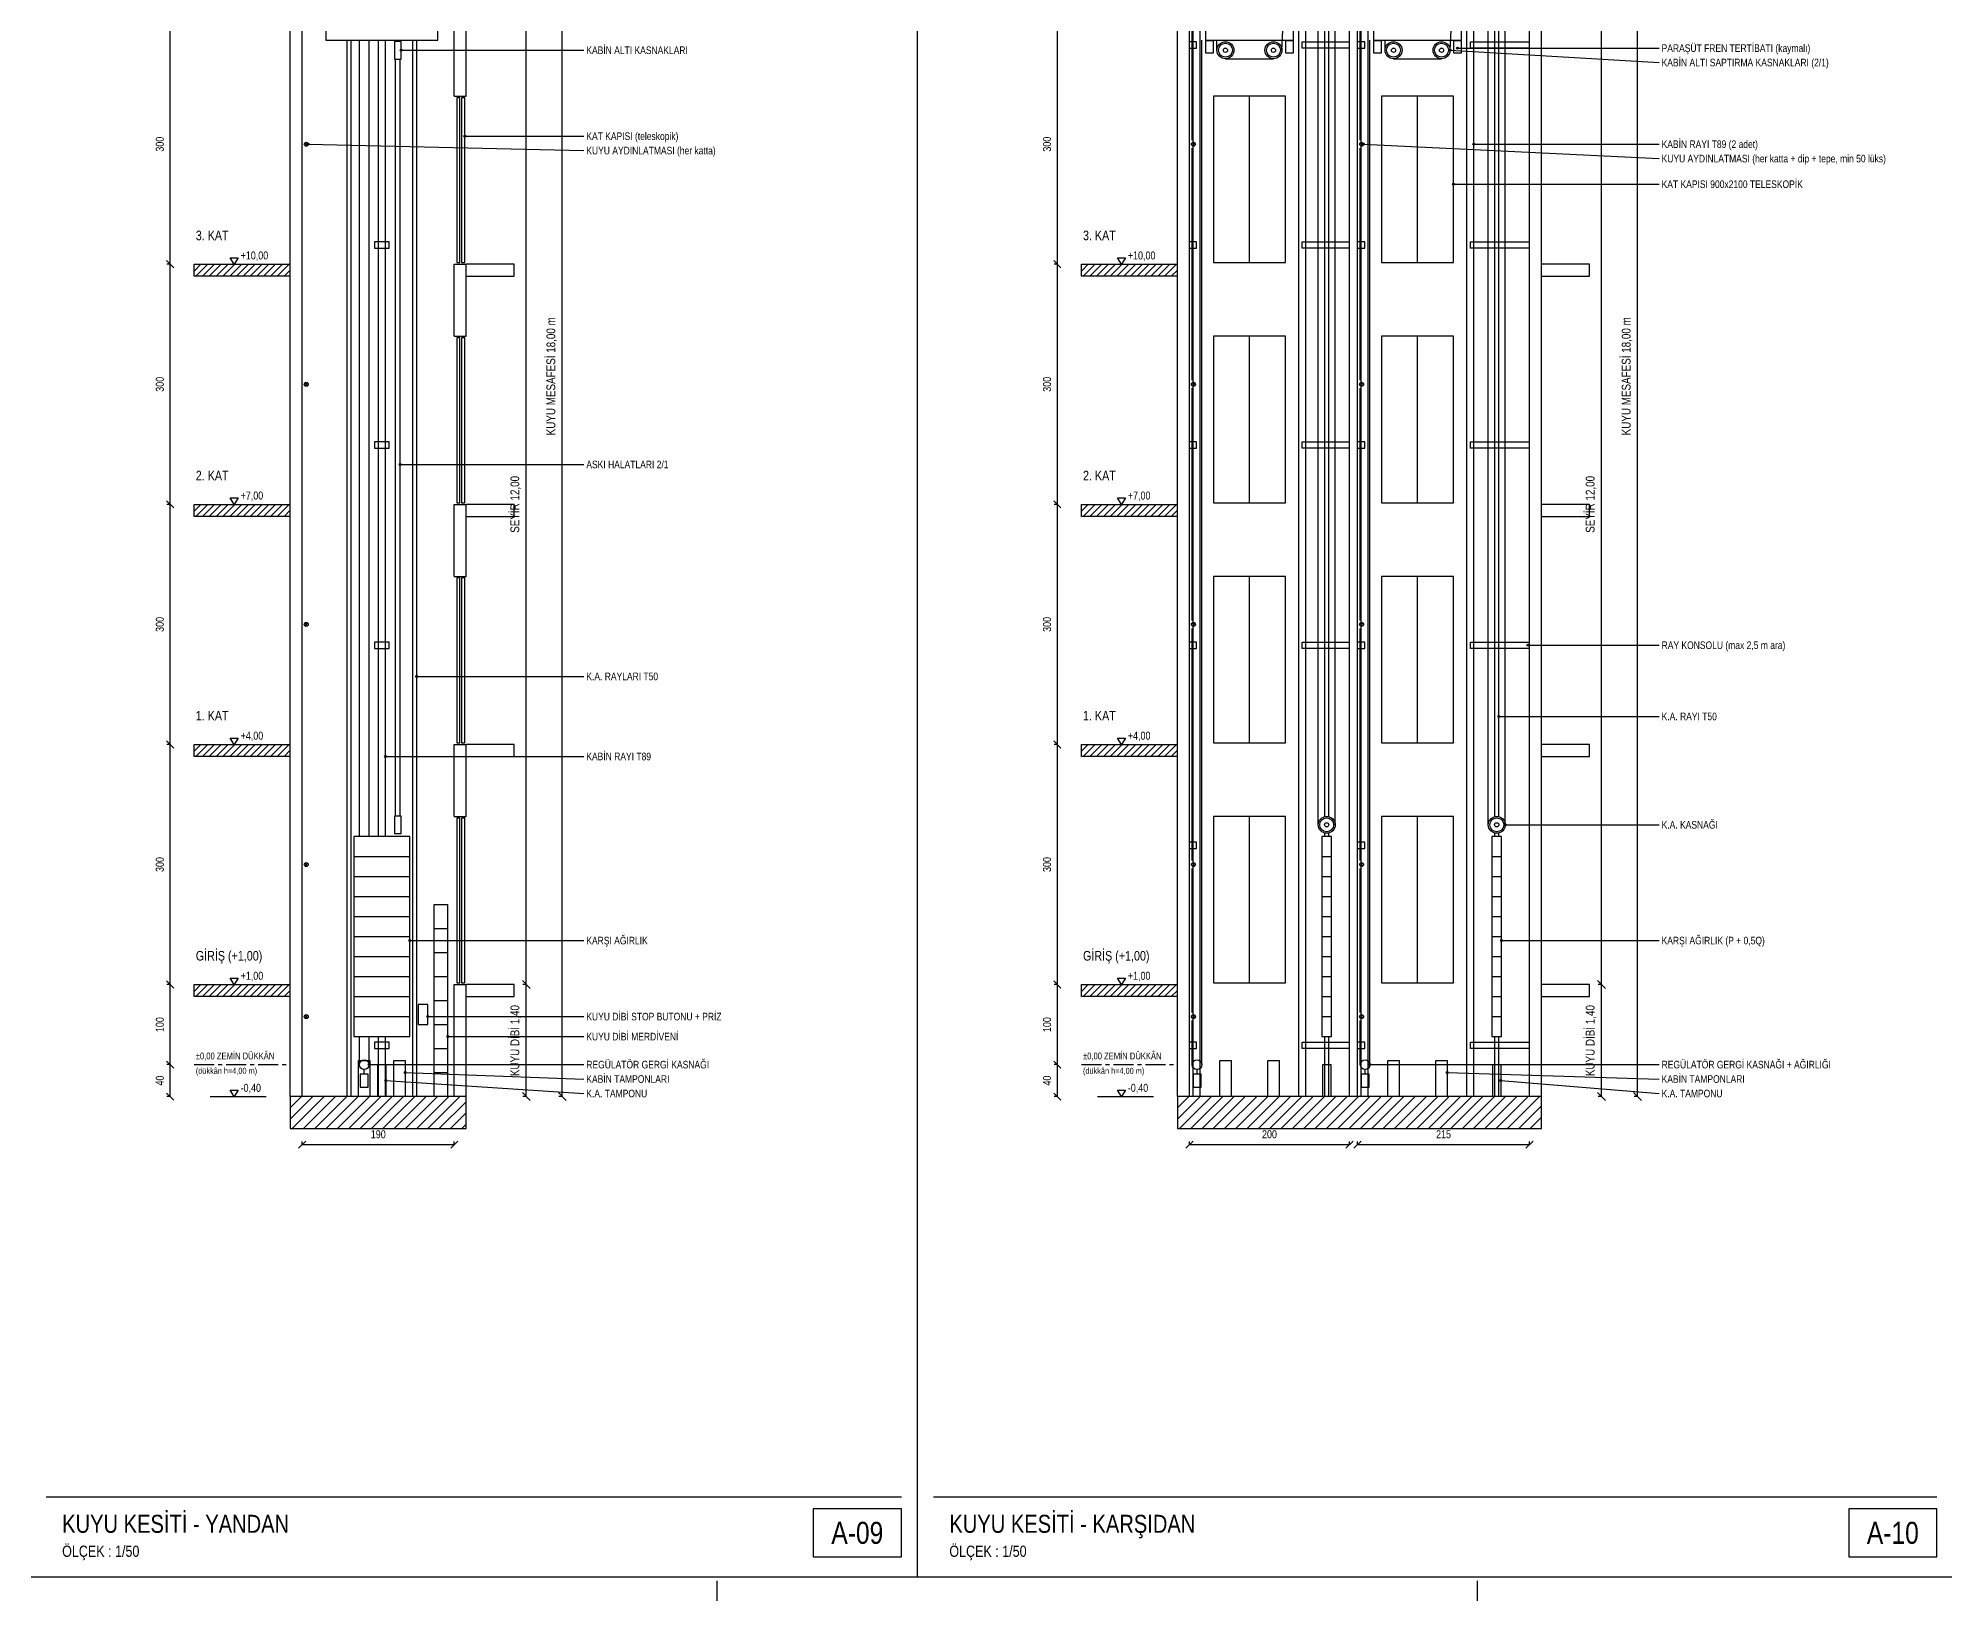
# Model space of a CAD drawing. Header units: centimetres. Extents: x 0 to 12309, y -30 to 2970.
# Drawn here: x 7801 to 10184, y -30 to 1922 of the extents above; entities that cross this region are included whole.
import ezdxf
from ezdxf.enums import TextEntityAlignment as Align

# ---------------------------------------------------------------- set-up
doc = ezdxf.new("R2010")
doc.units = ezdxf.units.CM
doc.linetypes.add('CENTER', pattern=[40, 25, -5, 5, -5])
for name, color, linetype in [('SCOTT-ANTET', 4, 'CONTINUOUS'), ('SCOTT-BASLIK', 5, 'CONTINUOUS'), ('SCOTT-CERCEVE', 7, 'CONTINUOUS'), ('SCOTT-DUVAR', 7, 'CONTINUOUS'), ('SCOTT-EKSEN', 8, 'CENTER'), ('SCOTT-ELEKTRIK', 3, 'CONTINUOUS'), ('SCOTT-HALAT', 6, 'CONTINUOUS'), ('SCOTT-KA', 30, 'CONTINUOUS'), ('SCOTT-KABIN', 5, 'CONTINUOUS'), ('SCOTT-KAPI', 3, 'CONTINUOUS'), ('SCOTT-KOT', 2, 'CONTINUOUS'), ('SCOTT-MOTOR', 6, 'CONTINUOUS'), ('SCOTT-OLCU', 3, 'CONTINUOUS'), ('SCOTT-RAY', 1, 'CONTINUOUS'), ('SCOTT-TARAMA', 8, 'CONTINUOUS'), ('SCOTT-YAZI', 4, 'CONTINUOUS'), ('SCOTT-YUK', 1, 'CONTINUOUS')]:
    doc.layers.add(name, color=color, linetype=linetype)
doc.styles.get("Standard").update_dxf_attribs({"font": 'arial.ttf', "width": 0.8})

msp = doc.modelspace()

# ---------------------------------------------------------------- linework, layer by layer
at = {"layer": 'SCOTT-ANTET'}
for p, q in [((7811.4, 100), (8880, 100)), ((8920, 100), (10173.9, 100))]:
    msp.add_line(p, q, dxfattribs=at)
for points in [[(8770, 25), (8880, 25), (8880, 85), (8770, 85)], [(10063.9, 25), (10173.9, 25), (10173.9, 85), (10063.9, 85)]]:
    msp.add_lwpolyline(points, close=True, dxfattribs=at)
at = {"layer": 'SCOTT-CERCEVE'}
msp.add_line((8900, 0), (8900, 2970), dxfattribs=at)
for points in [[(0, 0), (12308.9, 0), (12308.9, 2970), (0, 2970)], [(100, 0), (12283.9, 0), (12283.9, 2970), (100, 2970)]]:
    msp.add_lwpolyline(points, close=True, dxfattribs=at)
at = {"layer": 'SCOTT-DUVAR'}
for p, q in [((8116.4, 600), (8116.4, 2400)), ((8131.4, 600), (8131.4, 2400)), ((9225, 600), (9225, 2400)), ((9240, 600), (9240, 2400)), ((9440, 600), (9440, 2400)), ((9450, 600), (9450, 2400)), ((9665, 600), (9665, 2400)), ((9680, 600), (9680, 2400)), ((8321.4, 1850), (8321.4, 1940)), ((8336.4, 1850), (8336.4, 1940)), ((8321.4, 1850), (8336.4, 1850)), ((8321.4, 1550), (8321.4, 1640)), ((8321.4, 1640), (8336.4, 1640)), ((8336.4, 1550), (8336.4, 1640)), ((8321.4, 1550), (8336.4, 1550)), ((8321.4, 1250), (8321.4, 1340)), ((8321.4, 1340), (8336.4, 1340)), ((8336.4, 1250), (8336.4, 1340)), ((8321.4, 1250), (8336.4, 1250)), ((8321.4, 950), (8321.4, 1040)), ((8321.4, 1040), (8336.4, 1040)), ((8336.4, 950), (8336.4, 1040)), ((8321.4, 950), (8336.4, 950)), ((8321.4, 600), (8321.4, 740)), ((8321.4, 740), (8336.4, 740)), ((8336.4, 600), (8336.4, 740))]:
    msp.add_line(p, q, dxfattribs=at)
for points in [[(8116.4, 1625), (7996.4, 1625), (7996.4, 1640), (8116.4, 1640)], [(8336.4, 1625), (8396.4, 1625), (8396.4, 1640), (8336.4, 1640)], [(9225, 1625), (9105, 1625), (9105, 1640), (9225, 1640)], [(9680, 1625), (9740, 1625), (9740, 1640), (9680, 1640)], [(8116.4, 1325), (7996.4, 1325), (7996.4, 1340), (8116.4, 1340)], [(8336.4, 1325), (8396.4, 1325), (8396.4, 1340), (8336.4, 1340)], [(9225, 1325), (9105, 1325), (9105, 1340), (9225, 1340)], [(9680, 1325), (9740, 1325), (9740, 1340), (9680, 1340)], [(8116.4, 1025), (7996.4, 1025), (7996.4, 1040), (8116.4, 1040)], [(8336.4, 1025), (8396.4, 1025), (8396.4, 1040), (8336.4, 1040)], [(9225, 1025), (9105, 1025), (9105, 1040), (9225, 1040)], [(9680, 1025), (9740, 1025), (9740, 1040), (9680, 1040)], [(8116.4, 725), (7996.4, 725), (7996.4, 740), (8116.4, 740)], [(8336.4, 725), (8396.4, 725), (8396.4, 740), (8336.4, 740)], [(9225, 725), (9105, 725), (9105, 740), (9225, 740)], [(9680, 725), (9740, 725), (9740, 740), (9680, 740)]]:
    msp.add_lwpolyline(points, dxfattribs=at)
for points in [[(8116.4, 560), (8336.4, 560), (8336.4, 600), (8116.4, 600)], [(9225, 560), (9680, 560), (9680, 600), (9225, 600)]]:
    msp.add_lwpolyline(points, close=True, dxfattribs=at)
at = {"layer": 'SCOTT-EKSEN'}
for p, q in [((7996.4, 640), (8111.4, 640)), ((9105, 640), (9220, 640)), ((8650, -30), (8650, -5)), ((9600, -30), (9600, -5))]:
    msp.add_line(p, q, dxfattribs=at)
at = {"layer": 'SCOTT-ELEKTRIK'}
for p, q in [((8134.7, 1788.3), (8138.1, 1791.7)), ((8134.7, 1791.7), (8138.1, 1788.3)), ((9243.3, 1788.3), (9246.7, 1791.7)), ((9243.3, 1791.7), (9246.7, 1788.3)), ((9453.3, 1788.3), (9456.7, 1791.7)), ((9453.3, 1791.7), (9456.7, 1788.3)), ((8134.7, 1488.3), (8138.1, 1491.7)), ((8134.7, 1491.7), (8138.1, 1488.3)), ((9243.3, 1488.3), (9246.7, 1491.7)), ((9243.3, 1491.7), (9246.7, 1488.3)), ((9453.3, 1488.3), (9456.7, 1491.7)), ((9453.3, 1491.7), (9456.7, 1488.3)), ((8134.7, 1188.3), (8138.1, 1191.7)), ((8134.7, 1191.7), (8138.1, 1188.3)), ((9243.3, 1188.3), (9246.7, 1191.7)), ((9243.3, 1191.7), (9246.7, 1188.3)), ((9453.3, 1188.3), (9456.7, 1191.7)), ((9453.3, 1191.7), (9456.7, 1188.3)), ((8134.7, 888.3), (8138.1, 891.7)), ((8134.7, 891.7), (8138.1, 888.3)), ((9243.3, 888.3), (9246.7, 891.7)), ((9243.3, 891.7), (9246.7, 888.3)), ((9453.3, 888.3), (9456.7, 891.7)), ((9453.3, 891.7), (9456.7, 888.3)), ((8134.7, 698.3), (8138.1, 701.7)), ((8134.7, 701.7), (8138.1, 698.3)), ((9243.3, 698.3), (9246.7, 701.7)), ((9243.3, 701.7), (9246.7, 698.3)), ((9453.3, 698.3), (9456.7, 701.7)), ((9453.3, 701.7), (9456.7, 698.3))]:
    msp.add_line(p, q, dxfattribs=at)
msp.add_lwpolyline([(8276.4, 690), (8288.4, 690), (8288.4, 715), (8276.4, 715)], close=True, dxfattribs=at)
for centre in [(8136.4, 1790), (9245, 1790), (9455, 1790), (8136.4, 1490), (9245, 1490), (9455, 1490), (8136.4, 1190), (9245, 1190), (9455, 1190), (8136.4, 890), (9245, 890), (9455, 890), (8136.4, 700), (9245, 700), (9455, 700)]:
    msp.add_circle(centre, 2.5, dxfattribs=at)
at = {"layer": 'SCOTT-HALAT'}
for p, q in [((9355.6, 1907.4), (9376.9, 2349)), ((9400.9, 939.6), (9400.9, 2349)), ((9565.6, 1907.4), (9589.4, 2349)), ((9613.4, 939.6), (9613.4, 2349)), ((9422.1, 939.6), (9422.1, 2310)), ((9634.6, 939.6), (9634.6, 2310)), ((9243.5, 1795), (9243.5, 2085)), ((9453.5, 1795), (9453.5, 2085)), ((8202.9, 925), (8202.9, 1920)), ((8214.9, 925), (8214.9, 1920)), ((9255.5, 640), (9255.5, 1920)), ((9274.4, 1907.4), (9274.4, 1920)), ((9465.5, 640), (9465.5, 1920)), ((9484.4, 1907.4), (9484.4, 1920)), ((8247.9, 950.6), (8247.9, 1896.4)), ((8253.9, 950.6), (8253.9, 1896.4)), ((9285, 1896.8), (9345, 1896.8)), ((9495, 1896.8), (9555, 1896.8)), ((9243.5, 1495), (9243.5, 1785)), ((9453.5, 1495), (9453.5, 1785)), ((9243.5, 1195), (9243.5, 1485)), ((9453.5, 1195), (9453.5, 1485)), ((9243.5, 895), (9243.5, 1185)), ((9453.5, 895), (9453.5, 1185)), ((9243.5, 705), (9243.5, 885)), ((9453.5, 705), (9453.5, 885)), ((9243.5, 640), (9243.5, 695)), ((9453.5, 640), (9453.5, 695)), ((8202.9, 640), (8202.9, 675)), ((8214.9, 640), (8214.9, 675))]:
    msp.add_line(p, q, dxfattribs=at)
at = {"layer": 'SCOTT-KA'}
for p, q in [((8195.9, 900), (8265.9, 900)), ((9405.5, 900), (9417.5, 900)), ((9618, 900), (9630, 900)), ((8195.9, 875), (8265.9, 875)), ((9405.5, 875), (9417.5, 875)), ((9618, 875), (9630, 875)), ((8195.9, 850), (8265.9, 850)), ((9405.5, 850), (9417.5, 850)), ((9618, 850), (9630, 850)), ((8195.9, 825), (8265.9, 825)), ((9405.5, 825), (9417.5, 825)), ((9618, 825), (9630, 825)), ((8195.9, 800), (8265.9, 800)), ((9405.5, 800), (9417.5, 800)), ((9618, 800), (9630, 800)), ((8195.9, 775), (8265.9, 775)), ((9405.5, 775), (9417.5, 775)), ((9618, 775), (9630, 775)), ((8195.9, 750), (8265.9, 750)), ((9405.5, 750), (9417.5, 750)), ((9618, 750), (9630, 750)), ((8195.9, 725), (8265.9, 725)), ((9405.5, 725), (9417.5, 725)), ((9618, 725), (9630, 725)), ((8195.9, 700), (8265.9, 700)), ((9405.5, 700), (9417.5, 700)), ((9618, 700), (9630, 700))]:
    msp.add_line(p, q, dxfattribs=at)
for points in [[(8195.9, 675), (8265.9, 675), (8265.9, 925), (8195.9, 925)], [(9405.5, 675), (9417.5, 675), (9417.5, 925), (9405.5, 925)], [(9618, 675), (9630, 675), (9630, 925), (9618, 925)]]:
    msp.add_lwpolyline(points, close=True, dxfattribs=at)
at = {"layer": 'SCOTT-KABIN'}
for points in [[(8160.9, 1920), (8300.9, 1920), (8300.9, 1935), (8160.9, 1935)], [(9260, 1920), (9370, 1920), (9370, 1935), (9260, 1935)], [(9470, 1920), (9580, 1920), (9580, 1935), (9470, 1935)]]:
    msp.add_lwpolyline(points, close=True, dxfattribs=at)
at = {"layer": 'SCOTT-KAPI'}
for p, q in [((9315, 1642), (9315, 1850)), ((9525, 1642), (9525, 1850)), ((9315, 1342), (9315, 1550)), ((9525, 1342), (9525, 1550)), ((9315, 1042), (9315, 1250)), ((9525, 1042), (9525, 1250)), ((9315, 742), (9315, 950)), ((9525, 742), (9525, 950)), ((8296.4, 840), (8313.4, 840)), ((8296.4, 600), (8296.4, 840)), ((8313.4, 600), (8313.4, 840)), ((8296.4, 810), (8313.4, 810)), ((8296.4, 780), (8313.4, 780)), ((8296.4, 750), (8313.4, 750)), ((8296.4, 720), (8313.4, 720)), ((8296.4, 690), (8313.4, 690)), ((8296.4, 660), (8313.4, 660)), ((8296.4, 630), (8313.4, 630))]:
    msp.add_line(p, q, dxfattribs=at)
for points in [[(8324.4, 1642), (8328.4, 1642), (8328.4, 1848), (8324.4, 1848)], [(8330.4, 1642), (8334.4, 1642), (8334.4, 1848), (8330.4, 1848)], [(9270, 1642), (9360, 1642), (9360, 1850), (9270, 1850)], [(9480, 1642), (9570, 1642), (9570, 1850), (9480, 1850)], [(9270, 1342), (9360, 1342), (9360, 1550), (9270, 1550)], [(9480, 1342), (9570, 1342), (9570, 1550), (9480, 1550)], [(8324.4, 1342), (8328.4, 1342), (8328.4, 1548), (8324.4, 1548)], [(8330.4, 1342), (8334.4, 1342), (8334.4, 1548), (8330.4, 1548)], [(8324.4, 1042), (8328.4, 1042), (8328.4, 1248), (8324.4, 1248)], [(8330.4, 1042), (8334.4, 1042), (8334.4, 1248), (8330.4, 1248)], [(9270, 1042), (9360, 1042), (9360, 1250), (9270, 1250)], [(9480, 1042), (9570, 1042), (9570, 1250), (9480, 1250)], [(8324.4, 742), (8328.4, 742), (8328.4, 948), (8324.4, 948)], [(8330.4, 742), (8334.4, 742), (8334.4, 948), (8330.4, 948)], [(9270, 742), (9360, 742), (9360, 950), (9270, 950)], [(9480, 742), (9570, 742), (9570, 950), (9480, 950)]]:
    msp.add_lwpolyline(points, close=True, dxfattribs=at)
at = {"layer": 'SCOTT-KOT'}
for p, q in [((8016.4, 1640), (8086.4, 1640)), ((9125, 1640), (9195, 1640)), ((8016.4, 1340), (8086.4, 1340)), ((9125, 1340), (9195, 1340)), ((8016.4, 1040), (8086.4, 1040)), ((9125, 1040), (9195, 1040)), ((8016.4, 740), (8086.4, 740)), ((9125, 740), (9195, 740)), ((8016.4, 600), (8086.4, 600)), ((9125, 600), (9195, 600))]:
    msp.add_line(p, q, dxfattribs=at)
for points in [[(8046.4, 1640), (8041.4, 1648), (8051.4, 1648)], [(9155, 1640), (9150, 1648), (9160, 1648)], [(8046.4, 1340), (8041.4, 1348), (8051.4, 1348)], [(9155, 1340), (9150, 1348), (9160, 1348)], [(8046.4, 1040), (8041.4, 1048), (8051.4, 1048)], [(9155, 1040), (9150, 1048), (9160, 1048)], [(8046.4, 740), (8041.4, 748), (8051.4, 748)], [(9155, 740), (9150, 748), (9160, 748)], [(8046.4, 600), (8041.4, 608), (8051.4, 608)], [(9155, 600), (9150, 608), (9160, 608)]]:
    msp.add_lwpolyline(points, close=True, dxfattribs=at)
at = {"layer": 'SCOTT-MOTOR'}
for p, q in [((8208.9, 628), (8208.9, 634)), ((9249.5, 628), (9249.5, 634)), ((9459.5, 628), (9459.5, 634))]:
    msp.add_line(p, q, dxfattribs=at)
for points in [[(8246.9, 1896.4), (8254.9, 1896.4), (8254.9, 1918.4), (8246.9, 1918.4)], [(8246.9, 928.6), (8254.9, 928.6), (8254.9, 950.6), (8246.9, 950.6)], [(8203.9, 612), (8213.9, 612), (8213.9, 628), (8203.9, 628)], [(9244.5, 612), (9254.5, 612), (9254.5, 628), (9244.5, 628)], [(9454.5, 612), (9464.5, 612), (9464.5, 628), (9454.5, 628)]]:
    msp.add_lwpolyline(points, close=True, dxfattribs=at)
for centre, radius in [((9285, 1907.4), 10.6), ((9285, 1907.4), 8.69), ((9285, 1907.4), 2.65), ((9345, 1907.4), 10.6), ((9345, 1907.4), 8.69), ((9345, 1907.4), 2.65), ((9495, 1907.4), 10.6), ((9495, 1907.4), 8.69), ((9495, 1907.4), 2.65), ((9555, 1907.4), 10.6), ((9555, 1907.4), 8.69), ((9555, 1907.4), 2.65), ((9411.5, 939.6), 10.6), ((9411.5, 939.6), 8.69), ((9411.5, 939.6), 2.65), ((9624, 939.6), 10.6), ((9624, 939.6), 8.69), ((9624, 939.6), 2.65), ((8208.9, 640), 6), ((9249.5, 640), 6), ((9459.5, 640), 6)]:
    msp.add_circle(centre, radius, dxfattribs=at)
at = {"layer": 'SCOTT-OLCU'}
for p, q in [((8456.4, 600), (8456.4, 2400)), ((9800, 600), (9800, 2400)), ((7966.4, 1640), (7966.4, 1940)), ((8411.4, 740), (8411.4, 1940)), ((9075, 1640), (9075, 1940)), ((9755, 740), (9755, 1940)), ((7970.9, 1635.5), (7961.9, 1644.5)), ((7970.9, 1635.5), (7961.9, 1644.5)), ((9079.5, 1635.5), (9070.5, 1644.5)), ((9079.5, 1635.5), (9070.5, 1644.5)), ((7966.4, 1640), (7962.4, 1640)), ((7966.4, 1640), (7962.4, 1640)), ((7966.4, 1340), (7966.4, 1640)), ((9075, 1640), (9071, 1640)), ((9075, 1640), (9071, 1640)), ((9075, 1340), (9075, 1640)), ((7970.9, 1335.5), (7961.9, 1344.5)), ((7970.9, 1335.5), (7961.9, 1344.5)), ((7966.4, 1340), (7962.4, 1340)), ((7966.4, 1340), (7962.4, 1340)), ((7966.4, 1040), (7966.4, 1340)), ((9079.5, 1335.5), (9070.5, 1344.5)), ((9079.5, 1335.5), (9070.5, 1344.5)), ((9075, 1340), (9071, 1340)), ((9075, 1340), (9071, 1340)), ((9075, 1040), (9075, 1340)), ((7970.9, 1035.5), (7961.9, 1044.5)), ((7970.9, 1035.5), (7961.9, 1044.5)), ((7966.4, 1040), (7962.4, 1040)), ((7966.4, 1040), (7962.4, 1040)), ((7966.4, 740), (7966.4, 1040)), ((9079.5, 1035.5), (9070.5, 1044.5)), ((9079.5, 1035.5), (9070.5, 1044.5)), ((9075, 1040), (9071, 1040)), ((9075, 1040), (9071, 1040)), ((9075, 740), (9075, 1040)), ((7970.9, 735.5), (7961.9, 744.5)), ((7970.9, 735.5), (7961.9, 744.5)), ((7966.4, 740), (7962.4, 740)), ((7966.4, 740), (7962.4, 740)), ((7966.4, 640), (7966.4, 740)), ((8416.4, 735), (8406.5, 745)), ((8416.4, 735), (8406.5, 745)), ((8411.4, 740), (8407, 740)), ((8411.4, 740), (8407, 740)), ((8411.4, 600), (8411.4, 740)), ((9079.5, 735.5), (9070.5, 744.5)), ((9079.5, 735.5), (9070.5, 744.5)), ((9075, 740), (9071, 740)), ((9075, 740), (9071, 740)), ((9075, 640), (9075, 740)), ((9759.9, 735), (9750, 745)), ((9759.9, 735), (9750, 745)), ((9755, 740), (9750.6, 740)), ((9755, 740), (9750.6, 740)), ((9755, 600), (9755, 740)), ((7970.9, 635.5), (7961.9, 644.5)), ((7970.9, 635.5), (7961.9, 644.5)), ((9079.5, 635.5), (9070.5, 644.5)), ((9079.5, 635.5), (9070.5, 644.5)), ((7966.4, 640), (7962.4, 640)), ((7966.4, 640), (7962.4, 640)), ((7966.4, 600), (7966.4, 640)), ((9075, 640), (9071, 640)), ((9075, 640), (9071, 640)), ((9075, 600), (9075, 640)), ((7970.9, 595.5), (7961.9, 604.5)), ((7966.4, 600), (7962.4, 600)), ((8416.4, 595), (8406.5, 605)), ((8411.4, 600), (8407, 600)), ((8461.4, 595), (8451.5, 605)), ((8456.4, 600), (8452, 600)), ((9079.5, 595.5), (9070.5, 604.5)), ((9075, 600), (9071, 600)), ((9759.9, 595), (9750, 605)), ((9755, 600), (9750.6, 600)), ((9804.9, 595), (9795, 605)), ((9800, 600), (9795.6, 600)), ((8126.9, 535.5), (8135.9, 544.5)), ((8131.4, 540), (8131.4, 544)), ((8131.4, 540), (8321.4, 540)), ((8316.9, 535.5), (8325.9, 544.5)), ((8321.4, 540), (8321.4, 544)), ((9235.5, 535.5), (9244.5, 544.5)), ((9240, 540), (9240, 544)), ((9240, 540), (9440, 540)), ((9435.5, 535.5), (9444.5, 544.5)), ((9440, 540), (9440, 544)), ((9445.5, 535.5), (9454.5, 544.5)), ((9450, 540), (9450, 544)), ((9450, 540), (9665, 540)), ((9660.5, 535.5), (9669.5, 544.5)), ((9665, 540), (9665, 544))]:
    msp.add_line(p, q, dxfattribs=at)
at = {"layer": 'SCOTT-RAY'}
for p, q in [((9244.6, 600), (9244.6, 2345)), ((9253.5, 600), (9253.5, 2345)), ((9454.6, 600), (9454.6, 2345)), ((9463.5, 600), (9463.5, 2345)), ((9376.5, 600), (9376.5, 2299.3)), ((9586.5, 600), (9586.5, 2300.8)), ((9595.4, 600), (9595.4, 2290.7)), ((9385.4, 600), (9385.4, 2286.9)), ((9409, 950.6), (9409, 2254)), ((9414, 950.6), (9414, 2247)), ((9621.5, 950.6), (9621.5, 2261.2)), ((9626.5, 950.6), (9626.5, 2255.5)), ((8187.4, 600), (8187.4, 1920)), ((8192.4, 600), (8192.4, 1920)), ((8226.5, 925), (8226.5, 1920)), ((8235.4, 925), (8235.4, 1920)), ((8269.4, 600), (8269.4, 1920)), ((8274.4, 600), (8274.4, 1920)), ((9409, 925), (9409, 928.6)), ((9414, 925), (9414, 928.6)), ((9621.5, 925), (9621.5, 928.6)), ((9626.5, 925), (9626.5, 928.6)), ((8226.5, 600), (8226.5, 675)), ((8235.4, 600), (8235.4, 675)), ((9409, 600), (9409, 675)), ((9414, 600), (9414, 675)), ((9621.5, 600), (9621.5, 675)), ((9626.5, 600), (9626.5, 675))]:
    msp.add_line(p, q, dxfattribs=at)
for points in [[(9240, 1910), (9249, 1910), (9249, 1918), (9240, 1918)], [(9440, 1910), (9381, 1910), (9381, 1918), (9440, 1918)], [(9450, 1910), (9459, 1910), (9459, 1918), (9450, 1918)], [(9665, 1910), (9591, 1910), (9591, 1918), (9665, 1918)], [(9240, 1660), (9249, 1660), (9249, 1668), (9240, 1668)], [(9440, 1660), (9381, 1660), (9381, 1668), (9440, 1668)], [(9450, 1660), (9459, 1660), (9459, 1668), (9450, 1668)], [(9665, 1660), (9591, 1660), (9591, 1668), (9665, 1668)], [(9240, 1410), (9249, 1410), (9249, 1418), (9240, 1418)], [(9440, 1410), (9381, 1410), (9381, 1418), (9440, 1418)], [(9450, 1410), (9459, 1410), (9459, 1418), (9450, 1418)], [(9665, 1410), (9591, 1410), (9591, 1418), (9665, 1418)], [(9240, 1160), (9249, 1160), (9249, 1168), (9240, 1168)], [(9440, 1160), (9381, 1160), (9381, 1168), (9440, 1168)], [(9450, 1160), (9459, 1160), (9459, 1168), (9450, 1168)], [(9665, 1160), (9591, 1160), (9591, 1168), (9665, 1168)], [(9240, 910), (9249, 910), (9249, 918), (9240, 918)], [(9450, 910), (9459, 910), (9459, 918), (9450, 918)], [(9240, 660), (9249, 660), (9249, 668), (9240, 668)], [(9440, 660), (9381, 660), (9381, 668), (9440, 668)], [(9450, 660), (9459, 660), (9459, 668), (9450, 668)], [(9665, 660), (9591, 660), (9591, 668), (9665, 668)]]:
    msp.add_lwpolyline(points, dxfattribs=at)
for points in [[(8221.9, 1660), (8239.9, 1660), (8239.9, 1668), (8221.9, 1668)], [(8221.9, 1410), (8239.9, 1410), (8239.9, 1418), (8221.9, 1418)], [(8221.9, 1160), (8239.9, 1160), (8239.9, 1168), (8221.9, 1168)], [(8221.9, 660), (8239.9, 660), (8239.9, 668), (8221.9, 668)]]:
    msp.add_lwpolyline(points, close=True, dxfattribs=at)
at = {"layer": 'SCOTT-TARAMA'}
for p, q in [((7996.4, 1631.5), (8004.9, 1640)), ((7998.4, 1625), (8013.4, 1640)), ((8006.9, 1625), (8021.9, 1640)), ((8015.3, 1625), (8030.3, 1640)), ((8023.8, 1625), (8038.8, 1640)), ((8032.3, 1625), (8047.3, 1640)), ((8040.8, 1625), (8055.8, 1640)), ((8049.3, 1625), (8064.3, 1640)), ((8057.8, 1625), (8072.8, 1640)), ((8066.3, 1625), (8081.3, 1640)), ((8074.7, 1625), (8089.7, 1640)), ((8083.2, 1625), (8098.2, 1640)), ((8091.7, 1625), (8106.7, 1640)), ((8100.2, 1625), (8115.2, 1640)), ((8108.7, 1625), (8116.4, 1632.7)), ((9105, 1631.5), (9113.5, 1640)), ((9107, 1625), (9122, 1640)), ((9115.4, 1625), (9130.4, 1640)), ((9123.9, 1625), (9138.9, 1640)), ((9132.4, 1625), (9147.4, 1640)), ((9140.9, 1625), (9155.9, 1640)), ((9149.4, 1625), (9164.4, 1640)), ((9157.9, 1625), (9172.9, 1640)), ((9166.4, 1625), (9181.4, 1640)), ((9174.8, 1625), (9189.8, 1640)), ((9183.3, 1625), (9198.3, 1640)), ((9191.8, 1625), (9206.8, 1640)), ((9200.3, 1625), (9215.3, 1640)), ((9208.8, 1625), (9223.8, 1640)), ((9217.3, 1625), (9225, 1632.7)), ((7996.4, 1331.5), (8004.9, 1340)), ((7998.4, 1325), (8013.4, 1340)), ((8006.9, 1325), (8021.9, 1340)), ((8015.3, 1325), (8030.3, 1340)), ((8023.8, 1325), (8038.8, 1340)), ((8032.3, 1325), (8047.3, 1340)), ((8040.8, 1325), (8055.8, 1340)), ((8049.3, 1325), (8064.3, 1340)), ((8057.8, 1325), (8072.8, 1340)), ((8066.3, 1325), (8081.3, 1340)), ((8074.7, 1325), (8089.7, 1340)), ((8083.2, 1325), (8098.2, 1340)), ((8091.7, 1325), (8106.7, 1340)), ((8100.2, 1325), (8115.2, 1340)), ((9105, 1331.5), (9113.5, 1340)), ((9107, 1325), (9122, 1340)), ((9115.4, 1325), (9130.4, 1340)), ((9123.9, 1325), (9138.9, 1340)), ((9132.4, 1325), (9147.4, 1340)), ((9140.9, 1325), (9155.9, 1340)), ((9149.4, 1325), (9164.4, 1340)), ((9157.9, 1325), (9172.9, 1340)), ((9166.4, 1325), (9181.4, 1340)), ((9174.8, 1325), (9189.8, 1340)), ((9183.3, 1325), (9198.3, 1340)), ((9191.8, 1325), (9206.8, 1340)), ((9200.3, 1325), (9215.3, 1340)), ((9208.8, 1325), (9223.8, 1340)), ((8108.7, 1325), (8116.4, 1332.7)), ((9217.3, 1325), (9225, 1332.7)), ((7996.4, 1031.5), (8004.9, 1040)), ((7998.4, 1025), (8013.4, 1040)), ((8006.9, 1025), (8021.9, 1040)), ((8015.3, 1025), (8030.3, 1040)), ((8023.8, 1025), (8038.8, 1040)), ((8032.3, 1025), (8047.3, 1040)), ((8040.8, 1025), (8055.8, 1040)), ((8049.3, 1025), (8064.3, 1040)), ((8057.8, 1025), (8072.8, 1040)), ((8066.3, 1025), (8081.3, 1040)), ((8074.7, 1025), (8089.7, 1040)), ((8083.2, 1025), (8098.2, 1040)), ((8091.7, 1025), (8106.7, 1040)), ((8100.2, 1025), (8115.2, 1040)), ((8108.7, 1025), (8116.4, 1032.7)), ((9105, 1031.5), (9113.5, 1040)), ((9107, 1025), (9122, 1040)), ((9115.4, 1025), (9130.4, 1040)), ((9123.9, 1025), (9138.9, 1040)), ((9132.4, 1025), (9147.4, 1040)), ((9140.9, 1025), (9155.9, 1040)), ((9149.4, 1025), (9164.4, 1040)), ((9157.9, 1025), (9172.9, 1040)), ((9166.4, 1025), (9181.4, 1040)), ((9174.8, 1025), (9189.8, 1040)), ((9183.3, 1025), (9198.3, 1040)), ((9191.8, 1025), (9206.8, 1040)), ((9200.3, 1025), (9215.3, 1040)), ((9208.8, 1025), (9223.8, 1040)), ((9217.3, 1025), (9225, 1032.7)), ((7996.4, 731.5), (8004.9, 740)), ((7998.4, 725), (8013.4, 740)), ((8006.9, 725), (8021.9, 740)), ((8015.3, 725), (8030.3, 740)), ((8023.8, 725), (8038.8, 740)), ((8032.3, 725), (8047.3, 740)), ((8040.8, 725), (8055.8, 740)), ((8049.3, 725), (8064.3, 740)), ((8057.8, 725), (8072.8, 740)), ((8066.3, 725), (8081.3, 740)), ((8074.7, 725), (8089.7, 740)), ((8083.2, 725), (8098.2, 740)), ((8091.7, 725), (8106.7, 740)), ((8100.2, 725), (8115.2, 740)), ((9105, 731.5), (9113.5, 740)), ((9107, 725), (9122, 740)), ((9115.4, 725), (9130.4, 740)), ((9123.9, 725), (9138.9, 740)), ((9132.4, 725), (9147.4, 740)), ((9140.9, 725), (9155.9, 740)), ((9149.4, 725), (9164.4, 740)), ((9157.9, 725), (9172.9, 740)), ((9166.4, 725), (9181.4, 740)), ((9174.8, 725), (9189.8, 740)), ((9183.3, 725), (9198.3, 740)), ((9191.8, 725), (9206.8, 740)), ((9200.3, 725), (9215.3, 740)), ((9208.8, 725), (9223.8, 740)), ((8108.7, 725), (8116.4, 732.7)), ((9217.3, 725), (9225, 732.7)), ((8116.4, 585.9), (8130.5, 600)), ((8116.4, 571.7), (8144.7, 600)), ((8118.8, 560), (8158.8, 600)), ((8133, 560), (8173, 600)), ((8147.1, 560), (8187.1, 600)), ((8161.3, 560), (8201.3, 600)), ((8175.4, 560), (8215.4, 600)), ((8189.5, 560), (8229.5, 600)), ((8203.7, 560), (8243.7, 600)), ((8217.8, 560), (8257.8, 600)), ((8232, 560), (8272, 600)), ((8246.1, 560), (8286.1, 600)), ((8260.3, 560), (8300.3, 600)), ((8274.4, 560), (8314.4, 600)), ((8288.5, 560), (8328.5, 600)), ((9225, 585.9), (9239.1, 600)), ((9225, 571.7), (9253.3, 600)), ((9227.4, 560), (9267.4, 600)), ((9241.6, 560), (9281.6, 600)), ((9255.7, 560), (9295.7, 600)), ((9269.8, 560), (9309.8, 600)), ((9284, 560), (9324, 600)), ((9298.1, 560), (9338.1, 600)), ((9312.3, 560), (9352.3, 600)), ((9326.4, 560), (9366.4, 600)), ((9340.5, 560), (9380.5, 600)), ((9354.7, 560), (9394.7, 600)), ((9368.8, 560), (9408.8, 600)), ((9383, 560), (9423, 600)), ((9397.1, 560), (9437.1, 600)), ((9411.3, 560), (9451.3, 600)), ((9425.4, 560), (9465.4, 600)), ((9439.5, 560), (9479.5, 600)), ((9453.7, 560), (9493.7, 600)), ((9467.8, 560), (9507.8, 600)), ((9482, 560), (9522, 600)), ((9496.1, 560), (9536.1, 600)), ((9510.3, 560), (9550.3, 600)), ((9524.4, 560), (9564.4, 600)), ((9538.5, 560), (9578.5, 600)), ((9552.7, 560), (9592.7, 600)), ((9566.8, 560), (9606.8, 600)), ((9581, 560), (9621, 600)), ((9595.1, 560), (9635.1, 600)), ((9609.2, 560), (9649.2, 600)), ((9623.4, 560), (9663.4, 600)), ((9637.5, 560), (9677.5, 600)), ((8302.7, 560), (8336.4, 593.7)), ((8316.8, 560), (8336.4, 579.6)), ((9651.7, 560), (9680, 588.3)), ((9665.8, 560), (9680, 574.2)), ((8331, 560), (8336.4, 565.4)), ((9680, 560), (9680, 560))]:
    msp.add_line(p, q, dxfattribs=at)
at = {"layer": 'SCOTT-YAZI'}
for p, q in [((8254.9, 1907.4), (8483.4, 1907.4)), ((9565.6, 1907.4), (9827, 1892)), ((9575, 1910), (9827, 1910)), ((8138.9, 1790), (8483.4, 1782)), ((8334.4, 1800), (8483.4, 1800)), ((9457.5, 1790), (9827, 1772)), ((9595.4, 1790), (9827, 1790)), ((9570, 1740), (9827, 1740)), ((8253.9, 1389.8), (8483.4, 1389.8)), ((9663, 1164), (9827, 1164)), ((8274.4, 1125), (8483.4, 1125)), ((9626.5, 1075), (9827, 1075)), ((8235.4, 1025), (8483.4, 1025)), ((9634.6, 939.6), (9827, 939.6)), ((8265.9, 795), (8483.4, 795)), ((9630, 795), (9827, 795)), ((8288.4, 700), (8483.4, 700)), ((8313.4, 675), (8483.4, 675)), ((8214.9, 640), (8483.4, 640)), ((8235.9, 620), (8483.4, 603.9)), ((8259.9, 630), (8483.4, 622)), ((9465.5, 640), (9827, 640)), ((9562, 630), (9827, 622)), ((9629, 620), (9827, 603.9))]:
    msp.add_line(p, q, dxfattribs=at)
for centre in [(8254.9, 1907.4), (9565.6, 1907.4), (9575, 1910), (8138.9, 1790), (8334.4, 1800), (9457.5, 1790), (9595.4, 1790), (9570, 1740), (8253.9, 1389.8), (9663, 1164), (8274.4, 1125), (9626.5, 1075), (8235.4, 1025), (9634.6, 939.6), (8265.9, 795), (9630, 795), (8288.4, 700), (8313.4, 675), (8214.9, 640), (8235.9, 620), (8259.9, 630), (9465.5, 640), (9562, 630), (9629, 620)]:
    msp.add_circle(centre, 1.2, dxfattribs=at)
at = {"layer": 'SCOTT-YUK'}
for points in [[(9260, 1904), (9270, 1904), (9270, 1919), (9260, 1919)], [(9360, 1904), (9370, 1904), (9370, 1919), (9360, 1919)], [(9470, 1904), (9480, 1904), (9480, 1919), (9470, 1919)], [(9570, 1904), (9580, 1904), (9580, 1919), (9570, 1919)]]:
    msp.add_lwpolyline(points, close=True, dxfattribs=at)
for points in [[(8201.9, 600), (8201.9, 645), (8215.9, 645), (8215.9, 600)], [(8245.9, 600), (8245.9, 645), (8259.9, 645), (8259.9, 600)], [(9278, 600), (9278, 645), (9292, 645), (9292, 600)], [(9338, 600), (9338, 645), (9352, 645), (9352, 600)], [(9488, 600), (9488, 645), (9502, 645), (9502, 600)], [(9548, 600), (9548, 645), (9562, 645), (9562, 600)], [(8225.9, 600), (8225.9, 640), (8235.9, 640), (8235.9, 600)], [(9406.5, 600), (9406.5, 640), (9416.5, 640), (9416.5, 600)], [(9619, 600), (9619, 640), (9629, 640), (9629, 600)]]:
    msp.add_lwpolyline(points, dxfattribs=at)

# ---------------------------------------------------------------- texts
at = {"layer": 'SCOTT-ANTET', "width": 0.8}
for s, p in [('A-09', (8825, 55)), ('A-10', (10118.9, 55))]:
    msp.add_text(s, height=27.5, dxfattribs=at).set_placement(p, align=Align.MIDDLE_CENTER)
for p in [(7831.4, 25), (8940, 25)]:
    msp.add_text('ÖLÇEK : 1/50', height=14, dxfattribs=at).set_placement(p)
at = {"layer": 'SCOTT-BASLIK', "width": 0.8}
for s, height, p in [('3. KAT', 12, (7998.4, 1670)), ('3. KAT', 12, (9107, 1670)), ('2. KAT', 12, (7998.4, 1370)), ('2. KAT', 12, (9107, 1370)), ('1. KAT', 12, (7998.4, 1070)), ('1. KAT', 12, (9107, 1070)), ('GİRİŞ (+1,00)', 12, (7998.4, 770)), ('GİRİŞ (+1,00)', 12, (9107, 770)), ('KUYU KESİTİ - YANDAN', 22.5, (7831.4, 55)), ('KUYU KESİTİ - KARŞIDAN', 22.5, (8940, 55))]:
    msp.add_text(s, height=height, dxfattribs=at).set_placement(p)
at = {"layer": 'SCOTT-KOT', "width": 0.8}
for s, height, p in [('+10,00', 10, (8054.4, 1643)), ('+10,00', 10, (9163, 1643)), ('+7,00', 10, (8054.4, 1343)), ('+7,00', 10, (9163, 1343)), ('+4,00', 10, (8054.4, 1043)), ('+4,00', 10, (9163, 1043)), ('+1,00', 10, (8054.4, 743)), ('+1,00', 10, (9163, 743)), ('%%p0,00 ZEMİN DÜKKÂN', 8.5, (7998.4, 644)), ('%%p0,00 ZEMİN DÜKKÂN', 8.5, (9107, 644)), ('-0,40', 10, (8054.4, 603)), ('-0,40', 10, (9163, 603))]:
    msp.add_text(s, height=height, dxfattribs=at).set_placement(p, align=Align.BOTTOM_LEFT)
for p in [(7998.4, 636), (9107, 636)]:
    msp.add_text('(dükkân h=4,00 m)', height=7.5, dxfattribs=at).set_placement(p, align=Align.TOP_LEFT)
at = {"layer": 'SCOTT-OLCU', "width": 0.8}
for s, height, p in [('300', 10, (7961.4, 1790)), ('300', 10, (9070, 1790)), ('KUYU MESAFESİ 18,00 m', 11, (8450.9, 1500)), ('KUYU MESAFESİ 18,00 m', 11, (9794.5, 1500)), ('300', 10, (7961.4, 1490)), ('300', 10, (9070, 1490)), ('SEYİR 12,00', 11, (8405.9, 1340)), ('SEYİR 12,00', 11, (9749.5, 1340)), ('300', 10, (7961.4, 1190)), ('300', 10, (9070, 1190)), ('300', 10, (7961.4, 890)), ('300', 10, (9070, 890)), ('100', 10, (7961.4, 690)), ('KUYU DİBİ 1,40', 11, (8405.9, 670)), ('100', 10, (9070, 690)), ('KUYU DİBİ 1,40', 11, (9749.5, 670)), ('40', 10, (7961.4, 620)), ('40', 10, (9070, 620))]:
    msp.add_text(s, height=height, rotation=90, dxfattribs=at).set_placement(p, align=Align.BOTTOM_CENTER)
for s, p in [('190', (8226.4, 545)), ('200', (9340, 545)), ('215', (9557.5, 545))]:
    msp.add_text(s, height=10, dxfattribs=at).set_placement(p, align=Align.BOTTOM_CENTER)
at = {"layer": 'SCOTT-YAZI', "width": 0.8}
for s, p in [('KABİN ALTI KASNAKLARI', (8486.4, 1907.4)), ('PARAŞÜT FREN TERTİBATI (kaymalı)', (9830, 1910)), ('KABİN ALTI SAPTIRMA KASNAKLARI (2/1)', (9830, 1892)), ('KAT KAPISI (teleskopik)', (8486.4, 1800)), ('KUYU AYDINLATMASI (her katta)', (8486.4, 1782)), ('KABİN RAYI T89 (2 adet)', (9830, 1790)), ('KUYU AYDINLATMASI (her katta + dip + tepe, min 50 lüks)', (9830, 1772)), ('KAT KAPISI 900x2100 TELESKOPİK', (9830, 1740)), ('ASKI HALATLARI 2/1', (8486.4, 1389.8)), ('RAY KONSOLU (max 2,5 m ara)', (9830, 1164)), ('K.A. RAYLARI T50', (8486.4, 1125)), ('K.A. RAYI T50', (9830, 1075)), ('KABİN RAYI T89', (8486.4, 1025)), ('K.A. KASNAĞI', (9830, 939.6)), ('KARŞI AĞIRLIK', (8486.4, 795)), ('KARŞI AĞIRLIK (P + 0,5Q)', (9830, 795)), ('KUYU DİBİ STOP BUTONU + PRİZ', (8486.4, 700)), ('KUYU DİBİ MERDİVENİ', (8486.4, 675)), ('REGÜLATÖR GERGİ KASNAĞI', (8486.4, 640)), ('REGÜLATÖR GERGİ KASNAĞI + AĞIRLIĞI', (9830, 640)), ('KABİN TAMPONLARI', (8486.4, 622)), ('KABİN TAMPONLARI', (9830, 622)), ('K.A. TAMPONU', (8486.4, 603.9)), ('K.A. TAMPONU', (9830, 603.9))]:
    msp.add_text(s, height=9.5, dxfattribs=at).set_placement(p, align=Align.MIDDLE_LEFT)

doc.saveas('drawing.dxf')
